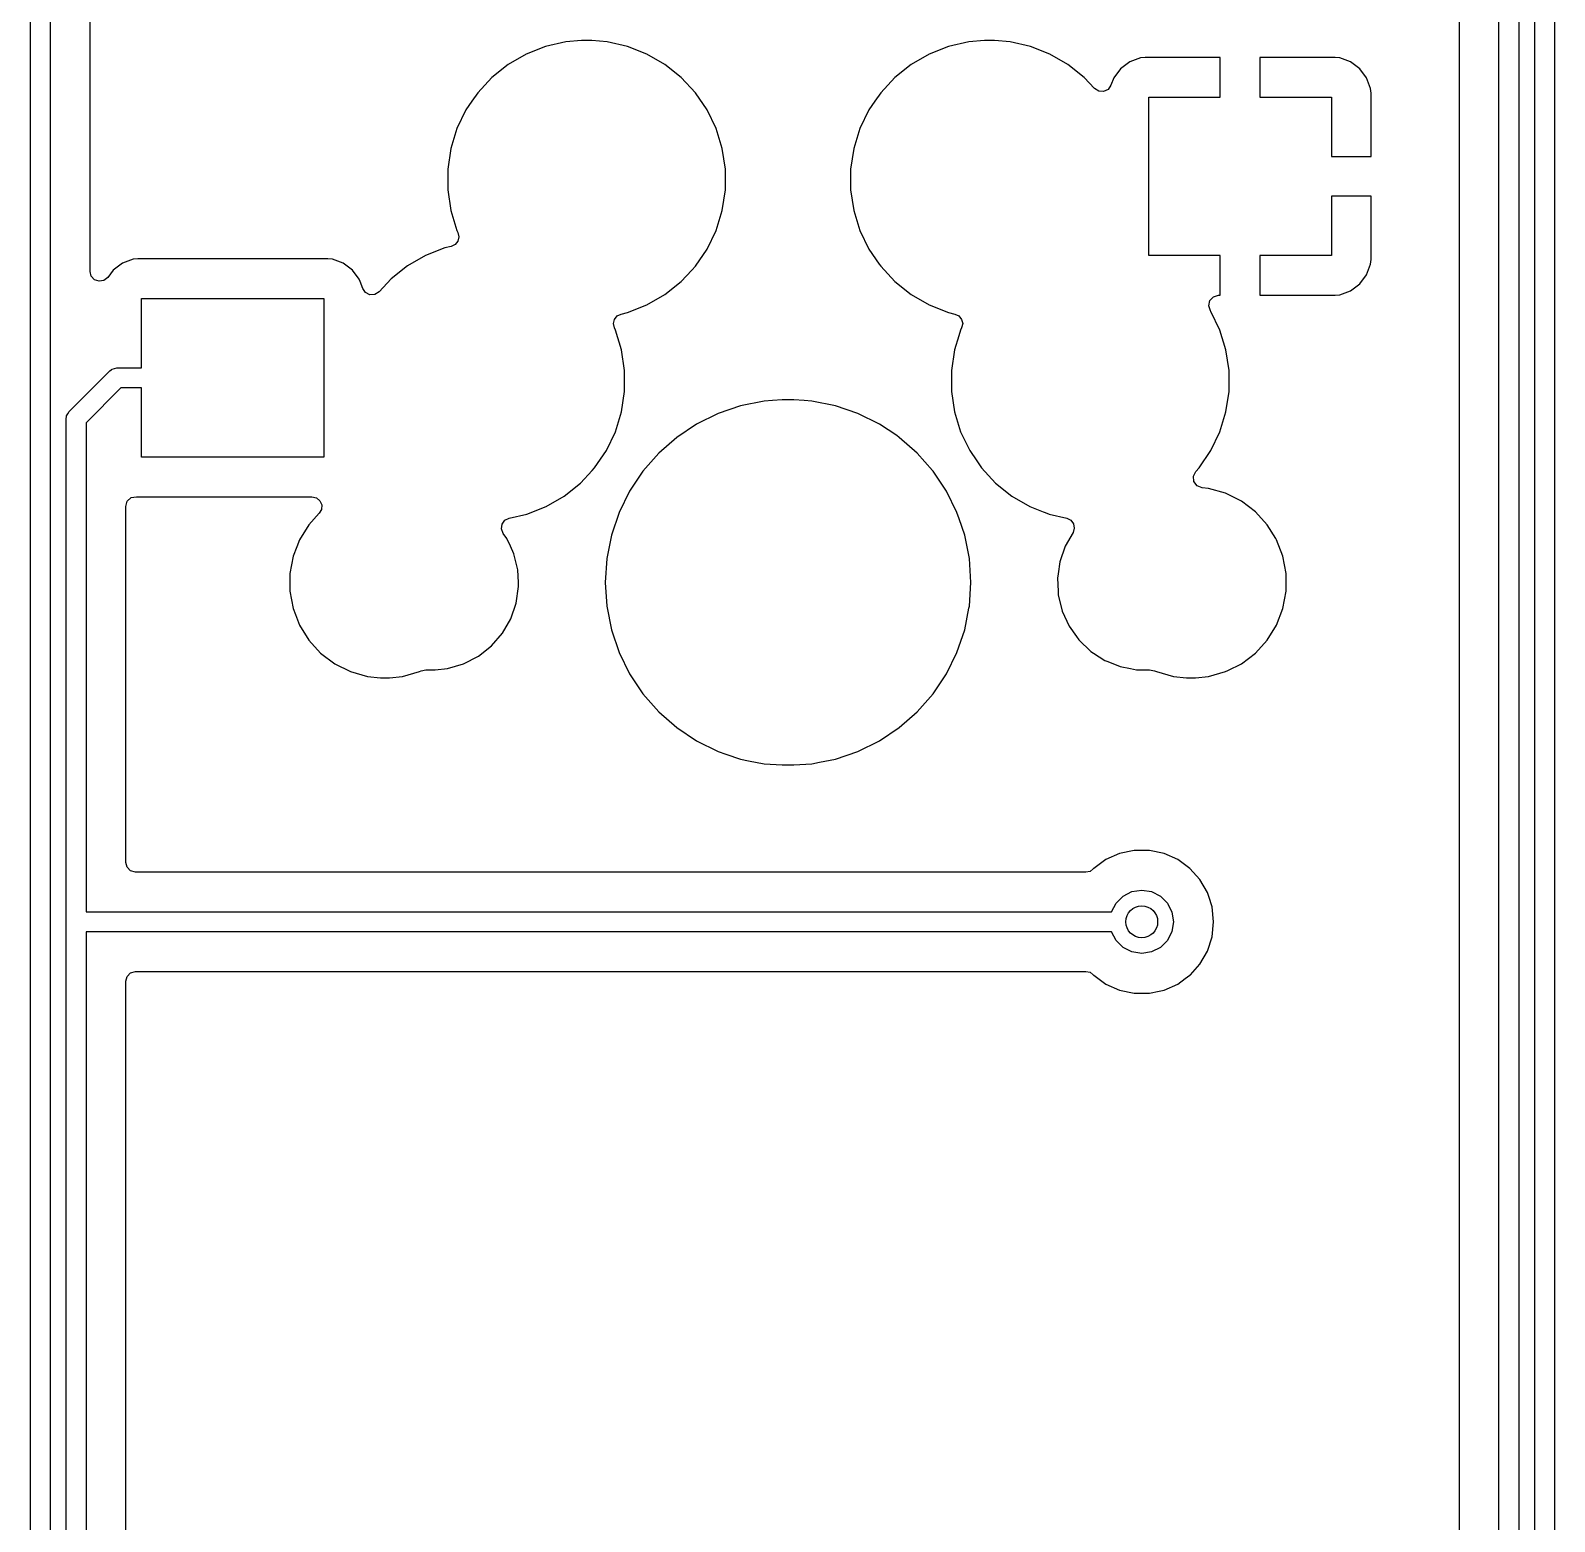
# Model space of a CAD drawing. Extents: x 144.2 to 239.5, y -132.7 to -33.4.
# Drawn here: x 144.23 to 163.44, y -92.9 to -74.11 of the extents above; entities that cross this region are included whole.
import ezdxf

# ---------------------------------------------------------------- set-up
doc = ezdxf.new("R2010")
doc.units = 0
doc.layers.add('BLACK', color=7, linetype='CONTINUOUS')

msp = doc.modelspace()

# ---------------------------------------------------------------- linework, layer by layer
at = {"layer": 'BLACK', "linetype": 'CONTINUOUS'}
for p, q in [((162.745, -103.098), (162.745, -53.77)), ((162.244, -53.8053), (162.244, -102.84)), ((162.995, -53.8218), (162.995, -103.15)), ((144.232, -103.887), (144.232, -65.97)), ((144.482, -66.095), (144.482, -103.835)), ((163.195, -96.22), (163.195, -71.12)), ((163.445, -71.245), (163.445, -96.1944)), ((144.983, -77.1458), (144.983, -71.374)), ((150.725, -74.3086), (150.48, -74.4044)), ((150.98, -74.2502), (150.725, -74.3086)), ((151.177, -74.2355), (150.98, -74.2502)), ((151.307, -74.2355), (151.177, -74.2355)), ((151.177, -74.2355), (151.177, -74.2355)), ((151.504, -74.2502), (151.307, -74.2355)), ((151.307, -74.2355), (151.307, -74.2355)), ((151.759, -74.3086), (151.504, -74.2502)), ((152.004, -74.4044), (151.759, -74.3086)), ((155.805, -74.3086), (155.56, -74.4044)), ((156.06, -74.2502), (155.805, -74.3086)), ((156.257, -74.2355), (156.06, -74.2502)), ((156.387, -74.2355), (156.257, -74.2355)), ((156.257, -74.2355), (156.257, -74.2355)), ((156.584, -74.2502), (156.387, -74.2355)), ((156.387, -74.2355), (156.387, -74.2355)), ((156.839, -74.3086), (156.584, -74.2502)), ((157.084, -74.4044), (156.839, -74.3086)), ((150.253, -74.5356), (150.048, -74.6992)), ((150.48, -74.4044), (150.253, -74.5356)), ((152.231, -74.5356), (152.004, -74.4044)), ((152.436, -74.6992), (152.231, -74.5356)), ((152.231, -74.5356), (152.231, -74.5356)), ((155.333, -74.5356), (155.128, -74.6992)), ((155.56, -74.4044), (155.333, -74.5356)), ((157.311, -74.5356), (157.084, -74.4044)), ((157.516, -74.6992), (157.311, -74.5356)), ((157.311, -74.5356), (157.311, -74.5356)), ((158.09, -74.5026), (157.975, -74.5888)), ((158.225, -74.4524), (158.09, -74.5026)), ((158.284, -74.446), (158.225, -74.4524)), ((159.232, -74.446), (158.284, -74.446)), ((159.232, -74.946), (159.232, -74.446)), ((160.68, -74.446), (159.732, -74.446)), ((159.732, -74.446), (159.732, -74.946)), ((160.739, -74.4524), (160.68, -74.446)), ((160.874, -74.5026), (160.739, -74.4524)), ((160.989, -74.5888), (160.874, -74.5026)), ((150.048, -74.6992), (149.87, -74.8915)), ((152.614, -74.8915), (152.436, -74.6992)), ((152.436, -74.6992), (152.436, -74.6992)), ((152.436, -74.6992), (152.436, -74.6992)), ((155.128, -74.6992), (154.95, -74.8915)), ((157.646, -74.8396), (157.516, -74.6992)), ((157.516, -74.6992), (157.516, -74.6992)), ((157.516, -74.6992), (157.516, -74.6992)), ((157.889, -74.7039), (157.853, -74.7986)), ((157.975, -74.5888), (157.889, -74.7039)), ((161.075, -74.7039), (160.989, -74.5888)), ((161.126, -74.8386), (161.075, -74.7039)), ((149.87, -74.8915), (149.797, -74.9978)), ((152.762, -75.1083), (152.614, -74.8915)), ((152.614, -74.8915), (152.614, -74.8915)), ((152.614, -74.8915), (152.614, -74.8915)), ((154.95, -74.8915), (154.877, -74.9978)), ((157.699, -74.8732), (157.646, -74.8396)), ((157.761, -74.8769), (157.699, -74.8732)), ((157.817, -74.8497), (157.761, -74.8769)), ((157.853, -74.7986), (157.817, -74.8497)), ((161.132, -74.8982), (161.126, -74.8386)), ((161.132, -75.696), (161.132, -74.8982)), ((149.722, -75.1083), (149.608, -75.3447)), ((149.797, -74.9978), (149.722, -75.1083)), ((152.876, -75.3447), (152.762, -75.1083)), ((154.802, -75.1083), (154.688, -75.3447)), ((154.877, -74.9978), (154.802, -75.1083)), ((158.332, -76.946), (158.332, -74.946)), ((158.332, -74.946), (159.232, -74.946)), ((159.732, -74.946), (160.632, -74.946)), ((160.632, -74.946), (160.632, -75.696)), ((149.608, -75.3447), (149.531, -75.5954)), ((152.953, -75.5954), (152.876, -75.3447)), ((154.688, -75.3447), (154.611, -75.5954)), ((149.531, -75.5954), (149.492, -75.8548)), ((152.993, -75.8548), (152.953, -75.5954)), ((154.611, -75.5954), (154.571, -75.8548)), ((160.632, -75.696), (161.132, -75.696)), ((149.492, -75.8548), (149.492, -76.1172)), ((152.993, -76.1172), (152.993, -75.8548)), ((154.571, -75.8548), (154.571, -76.1172)), ((149.492, -76.1172), (149.531, -76.3766)), ((152.953, -76.3766), (152.993, -76.1172)), ((154.571, -76.1172), (154.611, -76.3766)), ((161.132, -76.196), (160.632, -76.196)), ((160.632, -76.196), (160.632, -76.946)), ((161.132, -76.9938), (161.132, -76.196)), ((149.531, -76.3766), (149.608, -76.6273)), ((152.876, -76.6273), (152.953, -76.3766)), ((154.611, -76.3766), (154.688, -76.6273)), ((149.608, -76.6273), (149.608, -76.6273)), ((149.608, -76.6273), (149.621, -76.655)), ((149.621, -76.655), (149.634, -76.7088)), ((152.762, -76.8637), (152.876, -76.6273)), ((154.688, -76.6273), (154.802, -76.8637)), ((149.455, -76.8486), (149.21, -76.9444)), ((149.537, -76.8297), (149.455, -76.8486)), ((149.587, -76.8058), (149.537, -76.8297)), ((149.621, -76.7626), (149.587, -76.8058)), ((149.634, -76.7088), (149.621, -76.7626)), ((145.39, -77.0422), (145.274, -77.1285)), ((145.525, -76.9919), (145.39, -77.0422)), ((145.584, -76.9855), (145.525, -76.9919)), ((147.98, -76.9855), (145.584, -76.9855)), ((148.039, -76.9919), (147.98, -76.9855)), ((147.98, -76.9855), (147.98, -76.9855)), ((148.174, -77.0422), (148.039, -76.9919)), ((148.29, -77.1285), (148.174, -77.0422)), ((149.21, -76.9444), (148.983, -77.0756)), ((152.614, -77.0805), (152.762, -76.8637)), ((154.802, -76.8637), (154.931, -77.0534)), ((159.232, -76.946), (158.332, -76.946)), ((159.232, -77.446), (159.232, -76.946)), ((160.632, -76.946), (159.732, -76.946)), ((159.732, -76.946), (159.732, -77.446)), ((161.126, -77.0534), (161.132, -76.9938)), ((144.998, -77.2052), (144.983, -77.1458)), ((145.04, -77.2501), (144.998, -77.2052)), ((145.206, -77.2201), (145.158, -77.2586)), ((145.24, -77.1744), (145.206, -77.2201)), ((145.274, -77.1285), (145.24, -77.1744)), ((148.376, -77.2437), (148.29, -77.1285)), ((148.983, -77.0756), (148.778, -77.2392)), ((152.436, -77.2728), (152.57, -77.1285)), ((152.57, -77.1285), (152.614, -77.0805)), ((152.614, -77.0805), (152.614, -77.0805)), ((152.614, -77.0805), (152.614, -77.0805)), ((154.931, -77.0534), (154.95, -77.0805)), ((154.95, -77.0805), (155.128, -77.2728)), ((160.989, -77.3032), (161.075, -77.1881)), ((161.075, -77.1881), (161.126, -77.0534)), ((145.098, -77.2695), (145.04, -77.2501)), ((145.158, -77.2586), (145.098, -77.2695)), ((148.387, -77.2728), (148.376, -77.2437)), ((148.42, -77.3612), (148.387, -77.2728)), ((148.456, -77.4124), (148.42, -77.3612)), ((148.512, -77.4395), (148.456, -77.4124)), ((148.627, -77.4022), (148.574, -77.4359)), ((148.778, -77.2392), (148.627, -77.4022)), ((152.231, -77.4364), (152.436, -77.2728)), ((155.128, -77.2728), (155.128, -77.2728)), ((155.128, -77.2728), (155.333, -77.4364)), ((160.739, -77.4396), (160.874, -77.3894)), ((160.874, -77.3894), (160.989, -77.3032)), ((145.632, -78.361), (145.632, -77.486)), ((145.632, -77.486), (147.932, -77.486)), ((147.932, -77.486), (147.932, -79.486)), ((148.574, -77.4359), (148.512, -77.4395)), ((151.759, -77.6634), (152.004, -77.5676)), ((152.004, -77.5676), (152.231, -77.4364)), ((155.333, -77.4364), (155.56, -77.5676)), ((155.56, -77.5676), (155.805, -77.6634)), ((159.085, -77.577), (159.099, -77.5121)), ((159.106, -77.6399), (159.085, -77.577)), ((159.099, -77.5121), (159.145, -77.4638)), ((159.145, -77.4638), (159.209, -77.446)), ((159.209, -77.446), (159.232, -77.446)), ((159.732, -77.446), (160.68, -77.446)), ((160.68, -77.446), (160.739, -77.4396)), ((151.58, -77.8032), (151.593, -77.7494)), ((151.593, -77.857), (151.58, -77.8032)), ((151.593, -77.7494), (151.627, -77.7062)), ((151.627, -77.7062), (151.677, -77.6823)), ((151.677, -77.6823), (151.759, -77.6634)), ((155.805, -77.6634), (155.887, -77.6823)), ((155.887, -77.6823), (155.937, -77.7062)), ((155.937, -77.7062), (155.971, -77.7494)), ((155.971, -77.7494), (155.984, -77.8032)), ((155.984, -77.8032), (155.971, -77.857)), ((159.112, -77.6483), (159.106, -77.6399)), ((159.226, -77.8847), (159.112, -77.6483)), ((151.606, -77.8847), (151.593, -77.857)), ((151.683, -78.1354), (151.606, -77.8847)), ((155.935, -77.9588), (155.881, -78.1354)), ((155.958, -77.8847), (155.935, -77.9588)), ((155.971, -77.857), (155.958, -77.8847)), ((159.303, -78.1354), (159.226, -77.8847)), ((151.722, -78.3948), (151.683, -78.1354)), ((155.881, -78.1354), (155.841, -78.3948)), ((159.343, -78.3948), (159.303, -78.1354)), ((145.233, -78.3976), (145.251, -78.3842)), ((145.251, -78.3842), (145.254, -78.3808)), ((145.254, -78.3808), (145.256, -78.3801)), ((145.256, -78.3801), (145.261, -78.3763)), ((145.261, -78.3763), (145.291, -78.3697)), ((145.291, -78.3697), (145.321, -78.361)), ((145.321, -78.361), (145.632, -78.361)), ((144.719, -78.9116), (145.233, -78.3976)), ((151.722, -78.6572), (151.722, -78.3948)), ((155.841, -78.3948), (155.841, -78.6572)), ((159.343, -78.6572), (159.343, -78.3948)), ((145.373, -78.611), (144.932, -79.0518)), ((145.632, -78.611), (145.373, -78.611)), ((145.632, -79.486), (145.632, -78.611)), ((151.683, -78.9166), (151.722, -78.6572)), ((153.707, -78.7655), (153.586, -78.7734)), ((153.857, -78.7655), (153.707, -78.7655)), ((153.986, -78.7739), (153.857, -78.7655)), ((155.841, -78.6572), (155.881, -78.9166)), ((159.303, -78.9166), (159.343, -78.6572)), ((144.686, -78.971), (144.687, -78.9648)), ((144.687, -78.9648), (144.704, -78.9388)), ((144.704, -78.9388), (144.719, -78.9116)), ((151.606, -79.1673), (151.683, -78.9166)), ((152.9, -78.9361), (152.629, -79.0694)), ((153.185, -78.8391), (152.9, -78.9361)), ((153.481, -78.7803), (153.185, -78.8391)), ((153.586, -78.7734), (153.481, -78.7803)), ((154.083, -78.7803), (153.986, -78.7739)), ((154.379, -78.8391), (154.083, -78.7803)), ((154.664, -78.9361), (154.379, -78.8391)), ((154.935, -79.0694), (154.664, -78.9361)), ((155.881, -78.9166), (155.958, -79.1673)), ((159.226, -79.1673), (159.303, -78.9166)), ((144.682, -79), (144.685, -78.9779)), ((144.682, -85.344), (144.682, -79)), ((144.685, -78.9734), (144.686, -78.971)), ((144.685, -78.9779), (144.685, -78.9734)), ((144.932, -79.0518), (144.932, -85.219)), ((152.629, -79.0694), (152.379, -79.237)), ((155.152, -79.2149), (154.935, -79.0694)), ((151.492, -79.4037), (151.606, -79.1673)), ((152.379, -79.237), (152.152, -79.4358)), ((155.185, -79.237), (155.152, -79.2149)), ((155.412, -79.4358), (155.185, -79.237)), ((155.958, -79.1673), (156.072, -79.4037)), ((159.112, -79.4037), (159.226, -79.1673)), ((147.932, -79.486), (145.632, -79.486)), ((151.344, -79.6205), (151.492, -79.4037)), ((152.152, -79.4358), (151.953, -79.6625)), ((155.604, -79.654), (155.412, -79.4358)), ((156.072, -79.4037), (156.161, -79.5339)), ((156.161, -79.5339), (156.22, -79.6205)), ((158.964, -79.6205), (159.112, -79.4037)), ((151.166, -79.8128), (151.313, -79.654)), ((151.313, -79.654), (151.344, -79.6205)), ((151.344, -79.6205), (151.344, -79.6205)), ((151.344, -79.6205), (151.344, -79.6205)), ((151.953, -79.6625), (151.785, -79.9133)), ((155.611, -79.6625), (155.604, -79.654)), ((155.779, -79.9133), (155.611, -79.6625)), ((156.22, -79.6205), (156.398, -79.8128)), ((158.892, -79.7263), (158.923, -79.6655)), ((158.898, -79.7942), (158.892, -79.7263)), ((158.923, -79.6655), (158.964, -79.6205)), ((150.961, -79.9764), (151.166, -79.8128)), ((151.785, -79.9133), (151.652, -80.1837)), ((155.912, -80.1837), (155.779, -79.9133)), ((156.398, -79.8128), (156.398, -79.8128)), ((156.398, -79.8128), (156.603, -79.9764)), ((158.939, -79.8487), (158.898, -79.7942)), ((159.002, -79.8733), (158.939, -79.8487)), ((159.084, -79.8809), (159.002, -79.8733)), ((159.298, -79.9418), (159.084, -79.8809)), ((145.433, -80.1083), (145.451, -80.0425)), ((145.433, -84.5945), (145.433, -80.1083)), ((145.451, -80.0425), (145.502, -79.9967)), ((145.502, -79.9967), (145.57, -79.985)), ((145.57, -79.985), (145.572, -79.9852)), ((145.572, -79.9852), (145.584, -79.9865)), ((145.584, -79.9865), (147.781, -79.9865)), ((147.781, -79.9865), (147.836, -79.9995)), ((147.836, -79.9995), (147.88, -80.0358)), ((147.88, -80.0358), (147.903, -80.0877)), ((147.903, -80.0877), (147.9, -80.1444)), ((150.489, -80.2034), (150.734, -80.1076)), ((150.734, -80.1076), (150.961, -79.9764)), ((156.603, -79.9764), (156.83, -80.1076)), ((156.83, -80.1076), (156.999, -80.1736)), ((159.497, -80.0409), (159.298, -79.9418)), ((159.674, -80.175), (159.497, -80.0409)), ((147.872, -80.194), (147.74, -80.3394)), ((147.9, -80.1444), (147.872, -80.194)), ((150.178, -80.3312), (150.212, -80.2818)), ((150.212, -80.2818), (150.266, -80.2545)), ((150.266, -80.2545), (150.489, -80.2034)), ((151.652, -80.1837), (151.555, -80.4693)), ((155.938, -80.2618), (155.912, -80.1837)), ((156.009, -80.4693), (155.938, -80.2618)), ((156.999, -80.1736), (157.024, -80.1837)), ((157.024, -80.1837), (157.075, -80.2034)), ((157.075, -80.2034), (157.295, -80.2537)), ((157.295, -80.2537), (157.346, -80.2791)), ((157.346, -80.2791), (157.381, -80.325)), ((159.824, -80.3394), (159.674, -80.175)), ((147.74, -80.3394), (147.623, -80.5286)), ((150.17, -80.3911), (150.178, -80.3312)), ((150.192, -80.4473), (150.17, -80.3911)), ((150.239, -80.5132), (150.192, -80.4473)), ((151.555, -80.4693), (151.496, -80.7651)), ((156.068, -80.7651), (156.009, -80.4693)), ((157.375, -80.4366), (157.276, -80.6068)), ((157.391, -80.3815), (157.375, -80.4366)), ((157.381, -80.325), (157.391, -80.3815)), ((159.932, -80.5133), (159.824, -80.3394)), ((147.588, -80.6173), (147.542, -80.7361)), ((147.623, -80.5286), (147.588, -80.6173)), ((150.239, -80.5133), (150.239, -80.5132)), ((150.239, -80.5132), (150.239, -80.5132)), ((150.282, -80.6068), (150.239, -80.5133)), ((150.327, -80.7044), (150.282, -80.6068)), ((157.276, -80.6068), (157.208, -80.8054)), ((159.941, -80.5286), (159.932, -80.5133)), ((160.022, -80.7361), (159.941, -80.5286)), ((147.542, -80.7361), (147.501, -80.9548)), ((150.376, -80.9087), (150.327, -80.7044)), ((151.496, -80.7651), (151.477, -81.066)), ((156.087, -81.066), (156.068, -80.7651)), ((157.208, -80.8054), (157.186, -80.9585)), ((160.062, -80.9548), (160.022, -80.7361)), ((147.501, -80.9548), (147.501, -81.1772)), ((150.384, -81.066), (150.376, -80.9087)), ((150.386, -81.1186), (150.384, -81.066)), ((151.477, -81.066), (151.496, -81.3669)), ((156.068, -81.3669), (156.087, -81.066)), ((157.186, -80.9585), (157.178, -81.0134)), ((157.178, -81.0134), (157.186, -81.1772)), ((160.062, -81.1772), (160.062, -80.9548)), ((147.501, -81.1772), (147.542, -81.3959)), ((150.356, -81.3266), (150.386, -81.1186)), ((157.186, -81.1772), (157.188, -81.2233)), ((157.188, -81.2233), (157.237, -81.4276)), ((160.022, -81.3959), (160.062, -81.1772)), ((147.542, -81.3959), (147.572, -81.4713)), ((150.288, -81.5252), (150.356, -81.3266)), ((151.496, -81.3669), (151.555, -81.6627)), ((156.009, -81.6627), (156.063, -81.3898)), ((156.063, -81.3898), (156.068, -81.3669)), ((156.068, -81.3669), (156.068, -81.3669)), ((156.068, -81.3669), (156.068, -81.3669)), ((157.237, -81.4276), (157.325, -81.6188)), ((159.941, -81.6034), (160.022, -81.3959)), ((147.572, -81.4713), (147.623, -81.6034)), ((147.623, -81.6034), (147.74, -81.7926)), ((150.183, -81.7073), (150.288, -81.5252)), ((157.325, -81.6188), (157.417, -81.748)), ((159.824, -81.7926), (159.941, -81.6034)), ((147.74, -81.7926), (147.89, -81.957)), ((150.045, -81.8661), (150.183, -81.7073)), ((151.555, -81.6627), (151.652, -81.9483)), ((155.912, -81.9483), (156.009, -81.6627)), ((157.417, -81.748), (157.447, -81.79)), ((157.447, -81.79), (157.599, -81.935)), ((159.674, -81.957), (159.824, -81.7926)), ((147.89, -81.957), (148.067, -82.0911)), ((149.693, -82.0923), (149.88, -81.996)), ((149.88, -81.996), (150.045, -81.8661)), ((151.652, -81.9483), (151.785, -82.2187)), ((155.779, -82.2187), (155.912, -81.9483)), ((157.599, -81.935), (157.633, -81.957)), ((157.633, -81.957), (157.775, -82.0486)), ((159.497, -82.0911), (159.674, -81.957)), ((148.067, -82.0911), (148.266, -82.1902)), ((148.266, -82.1902), (148.48, -82.2511)), ((148.924, -82.2511), (149.138, -82.1902)), ((149.138, -82.1902), (149.159, -82.1795)), ((149.159, -82.1795), (149.214, -82.1665)), ((149.214, -82.1665), (149.334, -82.1665)), ((149.334, -82.1665), (149.491, -82.1515)), ((149.334, -82.1665), (149.334, -82.1665)), ((149.491, -82.1515), (149.693, -82.0923)), ((151.785, -82.2187), (151.952, -82.4687)), ((155.611, -82.4695), (155.779, -82.2187)), ((157.775, -82.0486), (157.815, -82.0643)), ((157.815, -82.0643), (157.971, -82.1267)), ((157.971, -82.1267), (158.099, -82.1515)), ((158.099, -82.1515), (158.177, -82.1665)), ((158.177, -82.1665), (158.177, -82.1665)), ((158.177, -82.1665), (158.334, -82.1665)), ((158.334, -82.1665), (158.336, -82.1663)), ((158.334, -82.1665), (158.334, -82.1665)), ((158.336, -82.1663), (158.337, -82.1665)), ((158.337, -82.1665), (158.34, -82.1665)), ((158.34, -82.1665), (158.34, -82.1671)), ((158.34, -82.1671), (158.403, -82.1788)), ((158.403, -82.1788), (158.426, -82.1902)), ((158.426, -82.1902), (158.64, -82.2511)), ((159.084, -82.2511), (159.298, -82.1902)), ((159.298, -82.1902), (159.328, -82.1749)), ((159.328, -82.1749), (159.497, -82.0911)), ((148.48, -82.2511), (148.646, -82.2665)), ((148.646, -82.2665), (148.646, -82.2665)), ((148.646, -82.2665), (148.758, -82.2665)), ((148.758, -82.2665), (148.924, -82.2511)), ((148.758, -82.2665), (148.758, -82.2665)), ((158.64, -82.2511), (158.806, -82.2665)), ((158.806, -82.2665), (158.806, -82.2665)), ((158.806, -82.2665), (158.918, -82.2665)), ((158.918, -82.2665), (159.084, -82.2511)), ((158.918, -82.2665), (158.918, -82.2665)), ((151.952, -82.4687), (151.953, -82.4695)), ((151.953, -82.4695), (152.152, -82.6962)), ((155.412, -82.6962), (155.611, -82.4695)), ((152.152, -82.6962), (152.379, -82.895)), ((155.185, -82.895), (155.412, -82.6962)), ((152.379, -82.895), (152.629, -83.0626)), ((154.935, -83.0626), (155.185, -82.895)), ((152.629, -83.0626), (152.9, -83.1959)), ((154.664, -83.1959), (154.935, -83.0626)), ((152.9, -83.1959), (152.996, -83.2285)), ((152.996, -83.2285), (153.185, -83.2929)), ((153.185, -83.2929), (153.285, -83.3127)), ((153.285, -83.3127), (153.481, -83.3517)), ((153.481, -83.3517), (153.481, -83.3517)), ((153.481, -83.3517), (153.481, -83.3517)), ((153.481, -83.3517), (153.707, -83.3665)), ((153.707, -83.3665), (153.857, -83.3665)), ((153.857, -83.3665), (154.083, -83.3517)), ((153.857, -83.3665), (153.857, -83.3665)), ((154.083, -83.3517), (154.18, -83.3325)), ((154.083, -83.3517), (154.083, -83.3517)), ((154.083, -83.3517), (154.083, -83.3517)), ((154.18, -83.3325), (154.379, -83.2929)), ((154.379, -83.2929), (154.664, -83.1959)), ((157.962, -84.4829), (157.789, -84.5598)), ((158.147, -84.4435), (157.962, -84.4829)), ((158.337, -84.4435), (158.147, -84.4435)), ((158.147, -84.4435), (158.147, -84.4435)), ((158.522, -84.4829), (158.337, -84.4435)), ((158.337, -84.4435), (158.337, -84.4435)), ((158.695, -84.5598), (158.522, -84.4829)), ((145.449, -84.6565), (145.433, -84.5945)), ((145.495, -84.7019), (145.449, -84.6565)), ((145.557, -84.7185), (145.495, -84.7019)), ((157.538, -84.7185), (145.557, -84.7185)), ((157.589, -84.7078), (157.538, -84.7185)), ((157.63, -84.6775), (157.589, -84.7078)), ((157.636, -84.6711), (157.63, -84.6775)), ((157.706, -84.6205), (157.636, -84.6711)), ((157.789, -84.5598), (157.706, -84.6205)), ((158.848, -84.6711), (158.695, -84.5598)), ((158.975, -84.8118), (158.848, -84.6711)), ((159.069, -84.9757), (158.975, -84.8118)), ((157.862, -85.219), (157.918, -85.1089)), ((157.918, -85.1089), (158.007, -85.0204)), ((158.007, -85.0204), (158.118, -84.9636)), ((158.118, -84.9636), (158.242, -84.944)), ((158.242, -84.944), (158.366, -84.9636)), ((158.366, -84.9636), (158.477, -85.0204)), ((158.477, -85.0204), (158.566, -85.1089)), ((158.566, -85.1089), (158.622, -85.2204)), ((159.085, -85.0243), (159.069, -84.9757)), ((159.128, -85.1557), (159.085, -85.0243)), ((144.932, -85.219), (157.862, -85.219)), ((158.622, -85.2204), (158.642, -85.344)), ((159.147, -85.344), (159.128, -85.1557)), ((144.682, -103.701), (144.682, -85.344)), ((157.862, -85.469), (144.932, -85.469)), ((144.932, -85.469), (144.932, -103.649)), ((157.918, -85.5791), (157.862, -85.469)), ((158.622, -85.4676), (158.566, -85.5791)), ((158.642, -85.344), (158.622, -85.4676)), ((159.128, -85.5323), (159.147, -85.344)), ((158.007, -85.6676), (157.918, -85.5791)), ((158.118, -85.7244), (158.007, -85.6676)), ((158.477, -85.6676), (158.366, -85.7244)), ((158.566, -85.5791), (158.477, -85.6676)), ((159.069, -85.7123), (159.128, -85.5323)), ((158.242, -85.744), (158.118, -85.7244)), ((158.366, -85.7244), (158.242, -85.744)), ((158.854, -86.0105), (158.975, -85.8762)), ((158.975, -85.8762), (159.069, -85.7123)), ((145.433, -86.0935), (145.449, -86.0315)), ((145.449, -86.0315), (145.495, -85.9861)), ((145.495, -85.9861), (145.557, -85.9695)), ((145.557, -85.9695), (157.538, -85.9695)), ((157.538, -85.9695), (157.589, -85.9802)), ((157.589, -85.9802), (157.63, -86.0105)), ((157.63, -86.0105), (157.636, -86.0169)), ((157.636, -86.0169), (157.789, -86.1282)), ((158.695, -86.1282), (158.79, -86.0589)), ((158.79, -86.0589), (158.848, -86.0169)), ((158.848, -86.0169), (158.854, -86.0105)), ((145.433, -95.9137), (145.433, -86.0935)), ((157.789, -86.1282), (157.789, -86.1282)), ((157.789, -86.1282), (157.789, -86.1282)), ((157.789, -86.1282), (157.962, -86.2051)), ((157.962, -86.2051), (158.147, -86.2445)), ((158.147, -86.2445), (158.147, -86.2445)), ((158.147, -86.2445), (158.337, -86.2445)), ((158.337, -86.2445), (158.46, -86.2183)), ((158.337, -86.2445), (158.337, -86.2445)), ((158.46, -86.2183), (158.522, -86.2051)), ((158.522, -86.2051), (158.695, -86.1282))]:
    msp.add_line(p, q, dxfattribs=at)
at = {"layer": 'BLACK'}
msp.add_circle((158.242, -85.344), 0.2, dxfattribs=at)

doc.saveas('drawing.dxf')
